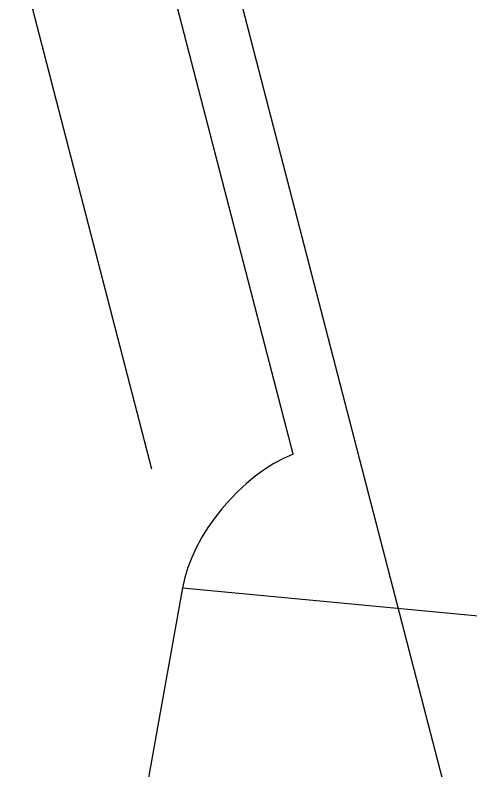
# Model space of a CAD drawing. Header units: millimetres. Extents: x -15 to 73, y -25 to 105.
# Drawn here: x -5.35 to -1.13, y 44.97 to 51.98 of the extents above; entities that cross this region are included whole.
import ezdxf

# ---------------------------------------------------------------- set-up
doc = ezdxf.new("R2010")
doc.units = ezdxf.units.MM
doc.linetypes.add('HIDDEN', pattern=[9.525, 6.35, -3.175])
doc.layers.get('0').update_dxf_attribs({"color": 253, "lineweight": 70, "true_color": 0x8faf8f})
doc.layers.add('Hidden', color=98, linetype='HIDDEN', lineweight=70, true_color=0x054805)

msp = doc.modelspace()

# ---------------------------------------------------------------- linework, layer by layer
at = {"color": 98, "lineweight": -3, "true_color": 0x054805}
msp.add_line((-5.1835, 59.5383), (-1.3558, 44.7469), dxfattribs=at)
at = {"layer": 'Hidden', "lineweight": -3}
for p, q in [((-2.7767, 47.9047), (-6.8565, 63.6703)), ((-8.0649, 63.1366), (-3.8024, 46.6651)), ((24.6827, 45.2839), (-2.7767, 47.9047)), ((-3.8024, 46.6651), (-4.9945, 39.9676)), ((-3.8024, 46.6651), (25.6184, 43.8571))]:
    msp.add_line(p, q, dxfattribs=at)
msp.add_ellipse((-2.9356, 47.0117), major_axis=(-0.7386, -0.8657), ratio=0.555138, start_param=3.954196, end_param=5.524992, dxfattribs=at)

doc.saveas('drawing.dxf')
